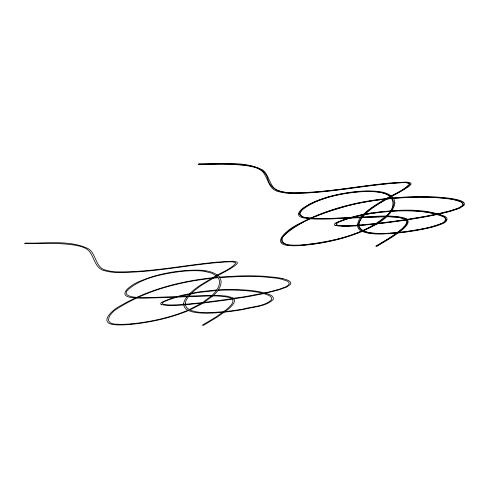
<?xml version="1.0" encoding="UTF-8"?>
<svg xmlns="http://www.w3.org/2000/svg" width="489" height="489" viewBox="0 0 489 489"><rect width="100%" height="100%" fill="white"/><g stroke="black" fill="none" stroke-linecap="round" stroke-linejoin="round"><path stroke-width="0.73" d="M183.699 303.791L183.687 304.366M185.313 303.504L185.307 304.25M186.682 297.129L189.322 294.091M403.822 226.969C405.613 225.148 408.174 221.651 405.503 219.537A26.247 7.586 -11.6 0 0 403.431 218.485L398.553 217.416L391.182 216.835A87.06 25.165 -11.6 0 0 386.61 216.737L348.455 218.118C334.831 218.681 321.132 219.781 307.508 218.534C304.402 217.886 299.482 218.039 298.253 214.439C299.317 209.231 305.301 206.896 309.348 204.274C319.513 198.882 330.729 195.808 341.982 193.668C354.464 191.486 367.306 189.958 379.941 191.725C386.591 192.458 396.316 196.431 394.672 204.726C389.886 218.889 374.415 225.576 361.915 231.529C343.596 239.09 323.993 243.253 304.317 245.264A43.142 12.469 -11.6 0 1 290.821 245.698M191.071 293.736L188.986 296.028L218.351 295.423L226.523 296.096L232.067 297.526A27.103 7.836 -11.6 0 1 233.339 298.266L243.76 296.878L262.789 293.314M189.928 293.479L192.495 291.114A124.322 35.935 -11.6 0 1 200.233 285.27L211.651 278.339M191.682 293.131L194.292 290.759A122.513 35.41 -11.6 0 1 201.67 285.221L213.345 278.155M212.14 295.319C215.582 291.97 219.041 287.923 219.512 282.948C219.812 280.24 217.746 274.109 214.445 277.544M213.522 295.325C218.907 290.839 224.799 281.358 218.057 275.539M364.641 213.351C358.443 217.605 352.924 229.274 363.712 231.957C370.191 234.139 377.153 234.103 383.914 233.968C388.865 233.088 395.026 235.001 398.993 231.297A94.64 27.353 -11.6 0 0 403.853 226.963M231.804 298.7A26.247 7.586 -11.6 0 0 229.726 297.648L224.854 296.578L217.477 295.998A87.06 25.165 -11.6 0 0 212.904 295.9L211.468 295.888L202.006 302.96L189.206 309.635L186.553 307.502L185.355 304.763M212.904 295.894L202.635 303.412L189.866 309.977M225.288 310.46L215.466 317.324L202.043 325.362M203.308 325.423L217.507 316.89L226.731 310.405A109.065 31.522 -11.6 0 0 229.219 308.339C231.474 306.016 235.967 302.691 234.017 298.932M396.585 233.125L387.844 238.999L375.741 246.199M162.055 302.202L162.611 301.872A13.521 3.906 -11.6 0 1 163.222 301.536L171.193 298.4A46.755 13.515 -11.6 0 1 174.756 297.281L187.055 296.652M335.76 223.039L336.316 222.709A13.521 3.906 -11.6 0 1 336.927 222.373L344.898 219.237A46.755 13.515 -11.6 0 1 348.461 218.118A52.916 15.293 -11.6 0 1 371.383 212.904M376.377 246.23L394.525 235.068L403.853 227.66L406.573 224.372L407.502 221.548L406.273 219.323L398.291 217.03L384.452 216.444L329.329 218.675L313.608 218.675L302.801 217.263L299.066 213.821C304.69 204.005 317.52 201.113 327.441 197.354C338.596 194.164 350.087 192.214 361.664 191.456C371.884 191.034 383.156 190.881 391.707 197.281L394.042 202.721C392.832 212.403 384.152 218.228 376.872 223.497C365.142 230.368 352.404 235.319 339.287 238.809A67.568 19.529 -11.6 0 1 313.522 243.956C303.101 244.647 291.413 247.978 281.811 242.385L281.695 238.229C287.691 229.598 297.624 225.184 306.554 220.288C322.642 212.752 339.617 207.354 356.921 203.418C377.899 199.249 399.232 197.159 420.619 196.933C434.22 197.391 448.205 197.067 461.243 201.547L463.645 204.738L458.321 208.479L445.308 212.409L426.512 216.358A221.101 63.906 -11.6 0 1 361.261 225.166L345.173 226.022L336.224 225.313L337 222.703L338.883 221.78L347.881 218.552L360.21 215.294L381.652 211.798L398.352 210.692L413.877 210.838L427.337 212.03L437.832 214.072L444.483 216.761L446.39 219.891L442.655 223.271L430.846 227.208L422.747 229.023L404.434 231.994L386.298 233.608L378.437 233.73L369.091 232.917L362.734 230.997L359.177 228.137L358.211 224.488C362.373 211.474 376.328 205.307 387.154 198.546C394.709 193.668 404.024 190.814 410.198 184.133L406.781 182.446C371.829 183.503 337.453 191.413 302.502 192.959C290.093 193.638 271.224 194.017 267.715 178.607C264.421 167.372 251.322 165.618 241.383 164.726C227.134 163.528 212.819 163.839 198.534 164.163M377.013 246.26L391.212 237.727L400.436 231.242A109.065 31.522 -11.6 0 0 402.924 229.176C405.448 227.073 410.46 222.226 407.037 219.103A27.103 7.836 -11.6 0 0 405.772 218.363C389.929 214.011 373.083 217.055 356.891 217.153C341.909 217.801 326.89 219.054 311.89 218.265C307.96 217.666 302.801 218.155 300.038 214.787C299.781 209.598 306.432 207.189 310.014 204.659C322.526 197.923 336.621 194.763 350.589 192.776M212.752 277.715C220.093 272.703 229.854 270.124 235.71 263.296A7.665 2.219 -11.6 0 0 235.093 262.44L233.656 262.025M216.823 276.224L229.61 269.121A104.64 30.245 -11.6 0 0 230.997 268.302L235.191 265.527L237.055 263.705A12.91 3.729 -11.6 0 0 237.238 263.339L237.318 262.99A9.346 2.702 -11.6 0 0 236.578 261.976L234.873 261.481A16.088 4.652 -11.6 0 0 232.342 261.254L216.871 262.116A133.974 38.723 -11.6 0 0 214.164 262.397C181.425 265.661 148.839 272.556 115.826 271.835A44.64 12.903 -11.6 0 1 106.889 270.399C95.386 268.675 96.663 254.745 88.815 248.98C69.304 239.469 46.186 243.803 25.214 243.045M187.904 310.203C169.879 317.771 150.526 321.878 131.125 323.871M176.871 297.171L175.038 297.715A40.935 11.834 -11.6 0 0 169.671 299.464C151.37 305.857 173.069 305.081 178.289 304.696A129.017 37.292 -11.6 0 0 191.945 303.681L202.544 302.624M179.2 296.523L196.939 292.673L216.407 290.497M347.251 205.942C325.533 212.244 302.599 219.206 285.27 234.384C277.758 240.191 284.739 246.059 291.921 245.093M348.333 205.667C370.259 200.154 392.887 197.764 415.461 197.269A147.874 42.739 -11.6 0 1 436.701 197.666M265.594 293.198L278.657 289.94L286.615 287.074L290.497 284.268L290.833 282.99L290.02 281.603A35.147 10.159 -11.6 0 0 288.125 280.405L287.171 279.983A52.512 15.177 -11.6 0 0 286.108 279.598A66.29 19.163 -11.6 0 0 282.355 278.565M263.1 293.736L251.578 295.986A169.286 48.931 -11.6 0 1 246.756 296.847L225.142 300.246L203.241 303.046M371.383 212.904C395.607 210.05 421.83 207.244 445.008 216.382C449.446 218.357 445.968 222.733 442.759 223.565C434.678 227.098 425.895 228.638 417.288 230.295A84.395 24.395 -11.6 0 1 396.591 233.112M233.62 298.51L204.206 302.434M176.884 271.939C160.019 274.641 141.871 278.131 128.369 289.354C121.48 295.344 132.482 297.281 136.724 297.318M201.566 303.229C188.393 304.079 174.873 306.927 161.725 304.69M223.669 311.701C212.257 312.398 199.983 314.341 189.176 309.616M222.88 312.288C213.546 313.094 204.066 313.84 194.763 312.349C190.484 311.542 184.463 309.977 183.717 304.885M130.612 324.427C148.705 322.612 166.688 318.865 183.742 312.483A64.157 18.545 -11.6 0 0 188.577 310.533M304.83 244.714C332.838 241.328 362.52 235.307 384.922 217.006C396.94 208.461 395.632 193.62 379.605 192.421M217.727 277.226C184.06 280.307 150.251 288.51 120.814 305.57C111.229 310.191 96.908 324.641 117.189 324.824M365.638 224.53L383.113 222.666A237.043 68.515 -11.6 0 0 407.325 219.347L423.107 216.737A133.534 38.594 -11.6 0 0 435.693 214.323L451.066 210.643L459.636 207.568A11.999 3.466 -11.6 0 0 462.496 205.496L462.924 204.151L462.16 202.856A33.325 9.633 -11.6 0 0 460.363 201.719L454.752 199.928A88.515 25.581 -11.6 0 0 448.743 198.858L436.695 197.672M218.082 277.703C183.54 280.845 148.577 289.188 118.876 307.679C109.982 312.294 101.327 324.562 118.216 324.256M219.488 277.067L240.178 275.912A149.616 43.246 -11.6 0 1 264.023 276.267M219.824 277.55L241.755 276.432A147.874 42.739 -11.6 0 1 262.996 276.829L275.05 278.015A88.515 25.581 -11.6 0 1 281.059 279.085L286.664 280.875A33.325 9.633 -11.6 0 1 288.467 282.012L289.219 283.308L288.791 284.659A11.999 3.466 -11.6 0 1 285.924 286.731L279.549 289.158L270.307 291.633A79.175 22.885 -11.6 0 1 264.622 292.923M216.786 289.953L199.5 291.786L183.522 294.916A54.041 15.617 -11.6 0 0 176.963 296.64M400.118 182.715L390.246 183.491A135.618 39.199 -11.6 0 0 387.563 183.772C354.611 187.049 321.817 193.98 288.589 193.247A46.333 13.392 -11.6 0 1 279.286 191.767C268.626 190.172 268.369 178.247 262.648 171.639C258.339 167.58 252.196 166.621 246.578 165.679C230.533 163.558 214.292 164.145 198.155 164.451M226.413 261.878L216.541 262.654A135.618 39.199 -11.6 0 0 213.858 262.935C180.906 266.212 148.112 273.149 114.884 272.404A46.333 13.392 -11.6 0 1 105.581 270.924C94.921 269.335 94.664 257.41 88.943 250.802C84.634 246.743 78.491 245.778 72.873 244.842C56.828 242.721 40.587 243.308 24.45 243.614M174.756 297.281L142.256 298.211A71.192 20.575 -11.6 0 1 136.724 297.972M187.501 296.102L147.886 297.685A109.389 31.614 -11.6 0 1 145.948 297.685L137.953 297.416M188.54 296.585L211.468 295.888M198.919 163.882C220.001 164.756 243.534 160.056 262.978 170.16C270.283 176.15 269.341 189.518 280.588 191.242A44.64 12.903 -11.6 0 0 289.525 192.678C322.538 193.393 355.124 186.492 387.869 183.234A133.974 38.723 -11.6 0 1 390.577 182.953L406.053 182.085A16.088 4.652 -11.6 0 1 408.59 182.318M237.373 289.586C247.055 289.995 256.872 290.662 266.23 293.388C268.846 294.427 274.195 295.594 273.333 299.372C265.723 306.878 253.351 306.707 243.583 309.458A84.53 24.432 -11.6 0 1 224.469 312.116M290.894 245.661C267.795 244.977 289.17 228.241 298.119 224.298C333.486 205.178 374.042 197.825 413.883 196.749A149.616 43.246 -11.6 0 1 437.728 197.104L449.947 198.302A89.42 25.844 -11.6 0 1 456.072 199.396A66.29 19.163 -11.6 0 1 459.825 200.429A52.512 15.177 -11.6 0 1 460.876 200.82L461.842 201.242M264.023 276.273L276.242 277.465A89.42 25.844 -11.6 0 1 282.367 278.553M135.514 297.868C113.344 297.202 131.297 284.06 141.284 280.71C155.368 274.726 170.588 271.817 185.777 270.503C196.358 270.044 208.241 268.974 217.507 275.081M205.019 271.432L211.914 273.259L216.279 275.759M408.578 182.318L410.277 182.813A9.346 2.702 -11.6 0 1 411.023 183.827L410.943 184.176A12.91 3.729 -11.6 0 1 410.754 184.542L408.896 186.364L404.703 189.139A104.64 30.245 -11.6 0 1 403.315 189.958C390.32 197.593 376.127 203.724 365.1 214.249C362.111 217.409 358.272 221.45 359.177 226.211C360.9 231.291 367.184 232.226 371.774 232.96C380.815 234.005 389.941 233.247 398.957 232.379A82.562 23.863 -11.6 0 0 417.343 229.806C425.638 228.18 434.134 226.762 441.903 223.296C445.179 222.495 447.325 218.082 443.144 216.627C420.002 207.953 394.097 210.557 370.051 213.607A51.565 14.902 -11.6 0 0 352.905 217.361A45.061 13.026 -11.6 0 0 343.357 220.294C325.112 226.694 346.768 225.924 351.994 225.533A129.017 37.292 -11.6 0 0 365.65 224.518M407.355 182.862L408.798 183.283A7.665 2.219 -11.6 0 1 409.415 184.133C401.255 192.568 388.853 196.071 379.189 202.764A130.997 37.861 -11.6 0 0 364.531 213.357M335.43 225.527C347.575 227.691 360.087 225.111 372.276 224.39A223.876 64.707 -11.6 0 0 385.356 222.88A239.268 69.157 -11.6 0 0 406.029 220.032L422.869 217.263A134.958 39.004 -11.6 0 0 435.809 214.787L449.886 211.48L459.538 208.271L464.043 205.331L464.538 203.827L463.719 202.44M232.324 299.195C234.139 301.579 231.713 304.354 230.117 306.132A94.64 27.353 -11.6 0 1 225.264 310.46M350.564 192.819A49.481 14.303 -11.6 0 1 378.822 192.226M335.362 225.551A8.111 2.347 -11.6 0 1 335.65 223.039M400.051 182.776A22.549 6.516 -11.6 0 1 407.478 182.807M304.861 244.677A41.761 12.072 -11.6 0 1 291.854 245.13M461.83 201.242A35.147 10.159 -11.6 0 1 463.731 202.434M226.346 261.939A22.549 6.516 -11.6 0 1 233.773 261.97M217.923 290.393A97.25 28.111 -11.6 0 1 236.37 290.185C245.93 290.521 255.613 291.224 264.842 293.901C267.355 294.91 272.489 295.979 271.743 299.598C264.512 306.579 252.837 306.346 243.638 308.962A82.562 23.863 -11.6 0 1 225.258 311.53M185.227 303.516A88.827 25.672 -11.6 0 1 189.072 296.016M130.642 324.396A43.142 12.469 -11.6 0 1 117.115 324.861M131.156 323.84A41.761 12.072 -11.6 0 1 118.149 324.293M218.308 289.843A98.912 28.588 -11.6 0 1 237.318 289.616M176.859 271.982A49.481 14.303 -11.6 0 1 205.117 271.389M161.657 304.714A8.111 2.347 -11.6 0 1 161.951 302.202M183.644 303.803A88.643 25.617 -11.6 0 1 186.743 297.123"/></g></svg>
